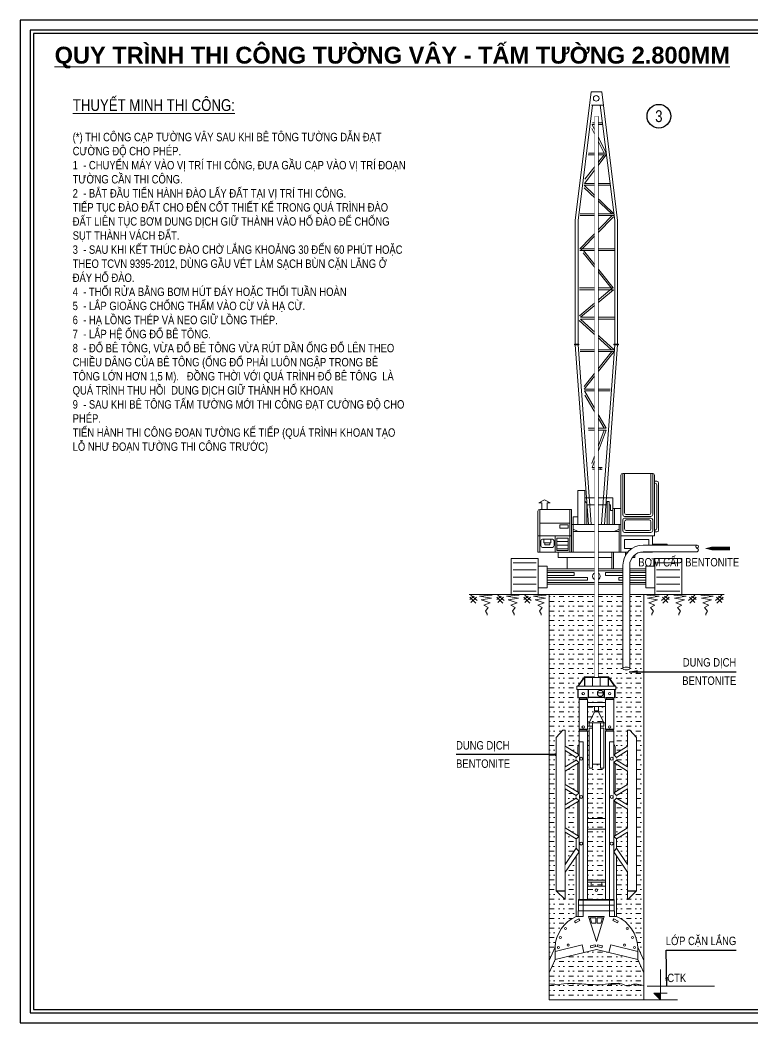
# Model space of a CAD drawing. Header units: millimetres. Extents: x -376071 to 28028791, y -269234 to 29325.
# Drawn here: x 184799 to 206510, y -216477 to -186777 of the extents above; entities that cross this region are included whole.
import ezdxf
from ezdxf.enums import TextEntityAlignment as Align

# ---------------------------------------------------------------- set-up
doc = ezdxf.new("R2010")
doc.units = ezdxf.units.MM
doc.header["$LTSCALE"] = 100
doc.set_wipeout_variables(frame=1)
doc.linetypes.add('CONTINOUS', pattern=[0])
doc.linetypes.add('HIDDEN', pattern=[0.375, 0.25, -0.125])
doc.layers.add('01. TEXT TIEU DE', color=7, linetype='Continuous')
doc.layers.add('03. HATCH 01', color=8, linetype='Continuous')
for name, color, linetype, lineweight in [('02. leader', 8, 'CONTINOUS', 5), ('02. Net dam', 7, 'CONTINOUS', 13), ('02. Net dut', 8, 'HIDDEN', 0), ('02. net manh', 8, 'CONTINOUS', 0)]:
    doc.layers.add(name, color=color, linetype=linetype, lineweight=lineweight)
doc.styles.add('Arial 0.8', font='arial_0.ttf', dxfattribs={"width": 0.8, "height": 250})
doc.styles.add('Arial 1.2', font='arial_0.ttf', dxfattribs={"width": 1.2, "height": 500})
doc.dimstyles.new('KT1', dxfattribs={"dimtxt": 250, "dimasz": 1000, "dimexe": 100, "dimexo": 100, "dimgap": 50, "dimtad": 1, "dimdec": 0, "dimzin": 2, "dimdsep": 46, "dimtxsty": 'Standard', "dimblk2": 'OBLIQUE', "dimcen": 0.09, "dimdle": 100, "dimclrt": 2, "dimadec": 0, "dimazin": 0, "dimtfac": 1, "dimtdec": 0, "dimtofl": 0, "dimtmove": 0, "dimatfit": 3, "dimfxl": 1, "dimtolj": 1, "dimtzin": 2, "dimarcsym": 0})

# ---------------------------------------------------------------- blocks, each defined once
blk = doc.blocks.new('Basic machine')
at = {"layer": '02. Net dam', "lineweight": 0, "ltscale": 10}
for p, q in [((-149, 14104), (-593, 10490)), ((-149, 14104), (149, 14104)), ((149, 14104), (593, 10490)), ((-593, 10490), (-593, 7025)), ((593, 10490), (593, 7025)), ((-224, 1969), (-593, 7005)), ((224, 1969), (593, 7005)), ((-1579, 3400), (-739, 3400)), ((-1629, 1646), (-1629, 3350)), ((-689, 1190), (-689, 3350)), ((322, 2917), (322, 1969)), ((322, 2917), (522, 2917)), ((522, 2917), (522, 1969)), ((-456, 2419), (-456, 2710)), ((-456, 2710), (322, 2710)), ((-456, 2419), (-456, 1969)), ((699, 2390), (1589, 2390)), ((699, 1190), (699, 2390)), ((1639, 1190), (1639, 2340)), ((-689, 1969), (699, 1969)), ((649, 2180), (522, 2180)), ((649, 1969), (649, 2180)), ((-1569, 1418), (-1985, 1418)), ((-1985, 1418), (-1985, 1272)), ((-1629, 1646), (-689, 1646)), ((-1569, 1646), (-1569, 1190)), ((-1985, 1272), (-1569, 1272)), ((-1569, 1190), (1639, 1190)), ((-1074, 1190), (-1074, 1040)), ((-818, 721), (-818, 1190)), ((1075, 1040), (1075, 1190)), ((-2395, 1010), (-1635, 1010)), ((-2395, 0), (-2395, 1010)), ((-1635, 0), (-1635, 1010)), ((-1074, 1040), (-818, 1040)), ((-429, 1040), (1075, 1040)), ((818, 721), (818, 1040)), ((1635, 0), (1635, 1010)), ((1635, 1010), (2395, 1010)), ((2395, 0), (2395, 1010)), ((-1635, 800), (-1385, 800)), ((-1385, 800), (-1385, 191)), ((-1385, 721), (1385, 721)), ((1385, 800), (1385, 191)), ((1635, 800), (1385, 800)), ((-1385, 290), (1385, 290)), ((-2395, 0), (-1635, 0)), ((-1385, 191), (-1635, 191)), ((1385, 191), (1635, 191)), ((1635, 0), (2395, 0))]:
    blk.add_line(p, q, dxfattribs=at)
for centre, start, end in [((-1579, 3350), 90, 180), ((-739, 3350), 0, 90), ((1589, 2340), 0, 90)]:
    blk.add_arc(centre, 50, start, end, dxfattribs=at)
at = {"layer": '02. net manh', "lineweight": 0, "ltscale": 10}
for p, q in [((-107, 13728), (-513, 10490)), ((-187, 13728), (142, 13728)), ((107, 13728), (513, 10490)), ((-158, 13231), (112, 13231)), ((-270, 12381), (117, 13181)), ((-216, 12381), (129, 13068)), ((-163, 13181), (117, 13181)), ((-270, 12381), (224, 12381)), ((-275, 12331), (335, 11531)), ((-275, 12331), (229, 12331)), ((-217, 12331), (323, 11652)), ((-493, 10681), (341, 11481)), ((-430, 10681), (348, 11410)), ((-387, 11481), (341, 11481)), ((-381, 11531), (335, 11531)), ((-513, 10490), (-513, 7025)), ((-499, 10681), (452, 10681)), ((-499, 10631), (452, 10631)), ((-476, 10596), (431, 9667)), ((-440, 10631), (467, 9702)), ((513, 10490), (513, 7025)), ((-513, 9702), (467, 9702)), ((-513, 9652), (467, 9652)), ((-473, 8602), (361, 9652)), ((-409, 8602), (369, 9581)), ((-478, 8602), (473, 8602)), ((-478, 8552), (473, 8552)), ((-478, 8552), (447, 7778)), ((-446, 8591), (479, 7817)), ((-504, 7778), (447, 7778)), ((-504, 7728), (447, 7728)), ((447, 7728), (-499, 6864)), ((481, 7691), (-425, 6864)), ((-616, 7005), (-616, 7025)), ((-616, 7025), (-490, 7025)), ((-616, 7005), (-490, 7005)), ((-144, 1975), (-513, 7005)), ((-499, 6864), (452, 6864)), ((-499, 6814), (452, 6814)), ((-494, 6814), (340, 5764)), ((-490, 7005), (-490, 7025)), ((-430, 6814), (347, 5835)), ((144, 1975), (513, 7005)), ((490, 7005), (490, 7025)), ((616, 7025), (490, 7025)), ((616, 7005), (490, 7005)), ((616, 7005), (616, 7025)), ((-387, 5764), (340, 5764)), ((-382, 5714), (335, 5714)), ((-275, 4664), (335, 5714)), ((-217, 4664), (323, 5593)), ((-275, 4664), (228, 4664)), ((-270, 4614), (116, 3564)), ((-270, 4614), (223, 4614)), ((-217, 4614), (128, 3677)), ((-1579, 2243), (-1579, 3400)), ((-1529, 2293), (-1529, 3400)), ((-789, 2293), (-789, 3400)), ((-739, 2243), (-739, 3400)), ((-163, 3564), (116, 3564)), ((-158, 3514), (111, 3514)), ((-1745, 3130), (-1745, 1810)), ((-1629, 3180), (-1695, 3180)), ((-1629, 3130), (-1645, 3130)), ((-1695, 3080), (-1695, 1860)), ((-356, 2608), (-356, 1969)), ((-356, 2608), (-306, 2608)), ((-306, 2608), (-306, 1969)), ((272, 2565), (322, 2617)), ((272, 2565), (272, 1969)), ((1298, 2573), (1458, 2656)), ((1386, 2573), (1298, 2573)), ((1386, 2390), (1386, 2573)), ((1618, 2573), (1458, 2656)), ((1529, 2390), (1529, 2573)), ((1529, 2573), (1618, 2573)), ((-689, 2419), (-456, 2419)), ((-506, 2419), (-506, 1969)), ((-456, 2364), (-399, 2364)), ((-399, 2364), (-399, 2518)), ((-399, 2518), (-356, 2518)), ((-306, 2518), (272, 2518)), ((749, 1190), (749, 2390)), ((1589, 1190), (1589, 2390)), ((-1579, 1796), (-1579, 2093)), ((-1529, 2193), (-789, 2193)), ((-1529, 2143), (-789, 2143)), ((-1529, 1846), (-1529, 2043)), ((-1479, 2243), (-839, 2243)), ((-1479, 2093), (-839, 2093)), ((-789, 1846), (-789, 2043)), ((-739, 1796), (-739, 2093)), ((-639, 1190), (-639, 1969)), ((649, 1190), (649, 1969)), ((1589, 2007), (749, 2007)), ((-1695, 1760), (-1629, 1760)), ((-1645, 1810), (-1629, 1810)), ((-1529, 1746), (-789, 1746)), ((-1479, 1796), (-839, 1796)), ((-498, 1766), (-639, 1836)), ((-639, 1766), (649, 1766)), ((508, 1766), (649, 1836)), ((1026, 1960), (794, 1960)), ((794, 1956), (794, 1862)), ((794, 1862), (1026, 1862)), ((1026, 1862), (1026, 1960)), ((-1469, 1546), (-789, 1546)), ((-1469, 1546), (-1469, 1290)), ((-789, 1290), (-789, 1546)), ((699, 1646), (1639, 1646)), ((793, 1588), (1113, 1588)), ((793, 1237), (793, 1588)), ((793, 1488), (1113, 1488)), ((1113, 1588), (1113, 1237)), ((1154, 1190), (1154, 1646)), ((1186, 1375), (1186, 1506)), ((1236, 1556), (1513, 1556)), ((1282, 1556), (1282, 1457)), ((1282, 1457), (1478, 1457)), ((1308, 1457), (1308, 1400)), ((1450, 1400), (1450, 1457)), ((1478, 1457), (1478, 1556)), ((1563, 1506), (1563, 1375)), ((-1469, 1290), (-789, 1290)), ((-479, 721), (-479, 1190)), ((-429, 721), (-429, 1190)), ((793, 1388), (1113, 1388)), ((793, 1288), (1113, 1288)), ((1113, 1237), (793, 1237)), ((1513, 1325), (1236, 1325)), ((1308, 1400), (1450, 1400)), ((-2336, 893), (-1689, 893)), ((2336, 893), (1689, 893)), ((-2336, 693), (-1689, 693)), ((-1385, 671), (1385, 671)), ((-1385, 622), (-254, 622)), ((-254, 622), (-254, 539)), ((628, 622), (1385, 622)), ((628, 539), (628, 622)), ((2336, 693), (1689, 693)), ((-2336, 493), (-1689, 493)), ((-2336, 293), (-1689, 293)), ((-254, 539), (-1385, 539)), ((-1385, 484), (-628, 484)), ((-628, 401), (-1385, 401)), ((-1385, 340), (1385, 340)), ((-628, 484), (-628, 401)), ((254, 484), (1385, 484)), ((254, 401), (254, 484)), ((1385, 401), (254, 401)), ((1385, 539), (628, 539)), ((2336, 493), (1689, 493)), ((2336, 293), (1689, 293)), ((-2336, 93), (-1689, 93)), ((2336, 93), (1689, 93))]:
    blk.add_line(p, q, dxfattribs=at)
for centre, radius in [((5, 13916), 78.5), ((0, 514), 107)]:
    blk.add_circle(centre, radius, dxfattribs=at)
for centre, start, end in [((-158, 3534), 320.9193, 50.9193), ((-1695, 3130), 90, 180), ((-1645, 3080), 90, 180), ((-1479, 2293), 180, 270), ((-839, 2293), 270, 0), ((-1529, 2243), 180, 270), ((-1529, 2093), 90, 180), ((-1479, 2043), 90, 180), ((-839, 2043), 0, 90), ((-789, 2243), 270, 0), ((-789, 2093), 0, 90), ((-1695, 1810), 180, 270), ((-1645, 1860), 180, 270), ((-1529, 1796), 180, 270), ((-1479, 1846), 180, 270), ((-839, 1846), 270, 0), ((-789, 1796), 270, 0), ((1236, 1506), 90, 180), ((1513, 1506), 0, 90), ((1236, 1375), 180, 270), ((1513, 1375), 270, 0)]:
    blk.add_arc(centre, 50, start, end, dxfattribs=at)
blk = doc.blocks.new('Ele. Tag')
at = {"layer": '02. Net dam', "lineweight": 0}
h = blk.add_hatch(color=256, dxfattribs=at)
h.dxf.hatch_style = 1
h.paths.add_polyline_path([(500, 200), (300, 200), (500, 0)])
for p, q in [((500, 0), (500, 900)), ((100, 400), (2100, 400)), ((0, 0), (1000, 0)), ((500, 200), (300, 200)), ((300, 200), (500, 0)), ((500, 200), (700, 200))]:
    blk.add_line(p, q, dxfattribs=at)
at = {"layer": '02. Net dam', "lineweight": 0, "style": 'Arial 0.8', "width": 0.8}
blk.add_attdef('CAODO', text='', height=250, dxfattribs=at).set_placement((700, 650), align=Align.MIDDLE_LEFT)
blk = doc.blocks.new('*U313')
at = {"layer": '02. net manh'}
for p, q in [((-198, 264), (-329, 166)), ((-132, 232), (-296, 75)), ((329, 296), (-37, 262)), ((-37, 262), (309, 199)), ((309, 199), (12, 158)), ((12, 158), (274, 61)), ((274, 61), (88, -8)), ((88, -8), (219, -70)), ((219, -70), (136, -180)), ((136, -180), (184, -256)), ((184, -256), (184, -297))]:
    blk.add_line(p, q, dxfattribs=at)
for points in [[(-107, 133), (-296, 297)], [(-148, 59), (-329, 232)]]:
    blk.add_lwpolyline(points, dxfattribs=at)
blk = doc.blocks.new('*U314')
at = {"color": 0, "linetype": 'ByBlock', "lineweight": -2, "transparency": 16777216}
for p in [(-1600, 0), (-800, 0), (0, 0)]:
    blk.add_blockref('*U313', p, dxfattribs=at)
blk = doc.blocks.new('*U311')
at = {"layer": '02. net manh'}
for p, q in [((-198, 264), (-329, 166)), ((-132, 232), (-296, 75)), ((329, 296), (-37, 262)), ((-37, 262), (309, 199)), ((309, 199), (12, 158)), ((12, 158), (274, 61)), ((274, 61), (88, -8)), ((88, -8), (219, -70)), ((219, -70), (136, -180)), ((136, -180), (184, -256)), ((184, -256), (184, -297))]:
    blk.add_line(p, q, dxfattribs=at)
for points in [[(-107, 133), (-296, 297)], [(-148, 59), (-329, 232)]]:
    blk.add_lwpolyline(points, dxfattribs=at)
blk = doc.blocks.new('*U312')
at = {"color": 0, "linetype": 'ByBlock', "lineweight": -2, "transparency": 16777216}
for p in [(-1600, 0), (-800, 0), (0, 0)]:
    blk.add_blockref('*U311', p, dxfattribs=at)
blk = doc.blocks.new('_OBLIQUE')
at = {"color": 0, "linetype": 'ByBlock'}
blk.add_line((-0.5, -0.5), (0.5, 0.5), dxfattribs=at)
blk = doc.blocks.new('*U272')
at = {"lineweight": 0}
for points in [[(0, -16877), (-576, -16877), (-576, -16972), (0, -16972), (576, -16972), (576, -16877)], [(1400, -25358), (1223, -24970), (0, -24670), (-1223, -24970), (-1400, -25358), (-1400, -24995), (-1223, -24607), (-1212, -24486), (-1183, -24354), (-1142, -24240), (-1089, -24132), (-1044, -24060), (-978, -23974), (-921, -23912), (-855, -23852), (-770, -23789), (-661, -23724), (-597, -23695), (-597, -21399), (-555, -21297), (-555, -18665), (-515, -18581), (-515, -23195), (515, -23195), (515, -18581), (555, -18665), (555, -21297), (597, -21399), (597, -23695), (666, -23727), (721, -23758), (779, -23795), (836, -23837), (919, -23911), (970, -23965), (1044, -24060), (1074, -24108), (1140, -24234), (1178, -24340), (1201, -24426), (1218, -24537), (1223, -24607), (1400, -24995)]]:
    blk.add_wipeout(points, dxfattribs=at).dxf.layer = '02. Net dam'
at = {"layer": '02. Net dam', "lineweight": 0}
for p, q in [((-1223, -24607), (-1400, -24995)), ((-1223, -24607), (-1223, -24970)), ((1223, -24607), (1223, -24970)), ((1223, -24607), (1400, -24995)), ((-1223, -24970), (0, -24670)), ((1223, -24970), (0, -24670)), ((-1223, -24970), (-1400, -25358)), ((-1400, -24995), (-1400, -25358)), ((1223, -24970), (1400, -25358)), ((1400, -24995), (1400, -25358))]:
    blk.add_line(p, q, dxfattribs=at)
blk.add_arc((-197, -24640), 1027, 112.9533, 178.1624, dxfattribs=at)
at = {"layer": '02. net manh', "lineweight": 0}
for p, q in [((-527, -23361), (0, -23361)), ((527, -23361), (0, -23361)), ((-597, -23695), (-391, -23695)), ((-539, -23528), (-539, -23695)), ((-539, -23528), (0, -23528)), ((-232, -23695), (0, -23695)), ((-232, -23695), (0, -24434)), ((-183, -23731), (-18, -23731)), ((-183, -23731), (-131, -23895)), ((-18, -23731), (-18, -23895)), ((539, -23528), (0, -23528)), ((232, -23695), (0, -23695)), ((232, -23695), (0, -24434)), ((18, -23731), (18, -23895)), ((183, -23731), (18, -23731)), ((183, -23731), (131, -23895)), ((539, -23528), (539, -23695)), ((-649, -23828), (-624, -23880)), ((-624, -23880), (-491, -23816)), ((-131, -23895), (-18, -23895)), ((131, -23895), (18, -23895)), ((517, -23763), (491, -23816)), ((624, -23880), (491, -23816)), ((649, -23828), (517, -23763)), ((649, -23828), (624, -23880)), ((-1223, -24734), (-424, -24538)), ((-424, -24538), (-370, -24761)), ((-177, -24565), (-34, -24530)), ((-177, -24565), (-163, -24622)), ((-163, -24622), (-20, -24587)), ((-34, -24530), (-20, -24587)), ((34, -24530), (20, -24587)), ((163, -24622), (20, -24587)), ((177, -24565), (34, -24530)), ((177, -24565), (163, -24622)), ((424, -24538), (370, -24761)), ((1223, -24734), (424, -24538))]:
    blk.add_line(p, q, dxfattribs=at)
blk.add_lwpolyline([(-649, -23828), (-517, -23763), (-491, -23816)], dxfattribs=at)
for centre, radius in [((0, -22915), 36.3), ((-915, -24049), 30.1), ((915, -24049), 30.1), ((-1069, -24316), 30.1), ((1069, -24316), 30.1), ((-1127, -24612), 30.1), ((-835, -24540), 30.1), ((835, -24540), 30.1), ((1127, -24612), 30.1)]:
    blk.add_circle(centre, radius, dxfattribs=at)
at = {"lineweight": 0}
for points in [[(-551, -16877), (-356, -16600), (356, -16600), (551, -16877)], [(-1178, -22947), (-930, -23189), (-924, -23189), (-924, -18178), (-991, -18178), (-1190, -18397), (-1190, -22947)], [(-515, -23195), (-515, -18196), (-268, -18196), (-268, -23195)], [(268, -23195), (268, -18196), (515, -18196), (515, -23195)]]:
    blk.add_wipeout(points, dxfattribs=at).dxf.layer = '02. Net dam'
blk.add_lwpolyline([(-50, 0), (50, 0), (50, -16600), (-50, -16600)], close=True, dxfattribs=at)
at = {"layer": '02. Net dam', "lineweight": 0}
for p, q in [((-555, -19162), (-555, -20012)), ((-555, -20292), (-555, -21297)), ((268, -20795), (-268, -20795)), ((268, -21112), (-268, -21112)), ((-597, -21674), (-597, -21399)), ((597, -21674), (597, -21399)), ((-597, -23695), (-597, -21901)), ((268, -22614), (-268, -22614)), ((268, -22675), (-268, -22675)), ((268, -22795), (-268, -22795))]:
    blk.add_line(p, q, dxfattribs=at)
blk.add_lwpolyline([(-1178, -22947), (-930, -23189), (-924, -23189), (-924, -18178), (-991, -18178), (-1190, -18397), (-1190, -22947)], close=True, dxfattribs=at)
blk.add_lwpolyline([(1223, -24607, 0.292464), (597, -23695), (597, -21399), (555, -21297), (555, -18665), (515, -18581)], format="xyb", dxfattribs=at)
at = {"layer": '02. net manh', "lineweight": 0}
for p, q in [((-356, -16612), (0, -16612)), ((356, -16612), (0, -16612)), ((-515, -18522), (-391, -18522)), ((-391, -18522), (-391, -23695)), ((-597, -18983), (-597, -19061)), ((597, -18983), (597, -19061)), ((-597, -20191), (-597, -20113)), ((597, -20191), (597, -20113)), ((-158, -22675), (-158, -22795)), ((158, -22675), (158, -22795)), ((-1184, -22935), (-930, -22935)), ((-1178, -22947), (-924, -22947)), ((-527, -23195), (0, -23195)), ((-527, -23195), (-527, -23528)), ((-527, -23207), (0, -23207)), ((527, -23195), (0, -23195)), ((527, -23207), (0, -23207)), ((527, -23195), (527, -23528))]:
    blk.add_line(p, q, dxfattribs=at)
blk.add_lwpolyline([(515, -18522), (391, -18522), (391, -23695), (597, -23695), (597, -23695)], dxfattribs=at)
for centre in [(-453, -19022), (453, -19022), (-453, -20152), (453, -20152), (-453, -21536), (453, -21536)]:
    blk.add_circle(centre, 43.9, dxfattribs=at)
at = {"lineweight": 0}
for points in [[(-515, -17255), (-515, -18158), (-268, -18158), (-268, -17255)], [(515, -17255), (515, -18158), (268, -18158), (268, -17255)]]:
    blk.add_wipeout(points, dxfattribs=at).dxf.layer = '02. Net dam'
for points in [[(-551, -16972), (-551, -17217), (-232, -17217), (-232, -16972)], [(232, -16972), (232, -17217), (551, -17217), (551, -16972)], [(121, -17960), (-121, -17960), (-121, -19180), (121, -19180)], [(1178, -22947), (930, -23189), (924, -23189), (924, -18178), (991, -18178), (1190, -18397), (1190, -22947)]]:
    blk.add_wipeout(points, dxfattribs=at).dxf.layer = '02. Net dam'
at = {"layer": '02. Net dam', "lineweight": 0}
for points in [[(-551, -16877), (-356, -16600), (356, -16600), (551, -16877)], [(0, -16877), (-576, -16877), (-576, -16972), (0, -16972), (576, -16972), (576, -16877)], [(1178, -22947), (930, -23189), (924, -23189), (924, -18178), (991, -18178), (1190, -18397), (1190, -22947)]]:
    blk.add_lwpolyline(points, close=True, dxfattribs=at)
at = {"layer": '02. net manh', "lineweight": 0}
for p, q in [((-356, -16621), (-536, -16877)), ((-356, -16600), (-356, -16877)), ((-344, -16612), (-344, -16877)), ((-115, -16612), (-115, -16877)), ((115, -16612), (115, -16877)), ((344, -16612), (344, -16877)), ((356, -16600), (356, -16877)), ((356, -16621), (536, -16877)), ((-539, -16972), (-539, -17217)), ((539, -16972), (539, -17217)), ((-268, -17960), (0, -17960)), ((268, -17960), (0, -17960)), ((1178, -22947), (924, -22947)), ((1184, -22935), (930, -22935))]:
    blk.add_line(p, q, dxfattribs=at)
for points in [[(-232, -17199), (0, -17199), (232, -17199)], [(-232, -17205), (0, -17205), (232, -17205)]]:
    blk.add_lwpolyline(points, dxfattribs=at)
for centre, radius in [((-391, -17095), 36.3), ((116, -17086), 86.5), ((391, -17095), 36.3)]:
    blk.add_circle(centre, radius, dxfattribs=at)
at = {"lineweight": 0}
for points, layer in [([(-217, -18119), (-121, -18119), (-121, -19300), (-217, -19300)], '02. Net dam'), ([(121, -19300), (217, -19300), (217, -18119), (121, -18119)], '02. Net dam'), ([(268, -17354), (-268, -17354), (-268, -17478), (268, -17478)], '02. net manh')]:
    blk.add_wipeout(points, dxfattribs=at).dxf.layer = layer
at = {"layer": '02. Net dam', "lineweight": 0}
for p, q in [((-232, -16972), (-232, -17217)), ((232, -16972), (232, -17217))]:
    blk.add_line(p, q, dxfattribs=at)
for points in [[(-551, -16972), (-551, -17217), (-232, -17217), (-232, -16972)], [(232, -16972), (232, -17217), (551, -17217), (551, -16972)], [(-515, -17255), (-515, -18158), (-268, -18158), (-268, -17255)], [(515, -17255), (515, -18158), (268, -18158), (268, -17255)], [(121, -17960), (-121, -17960), (-121, -19180), (121, -19180)], [(-515, -23195), (-515, -18196), (-268, -18196), (-268, -23195)], [(-217, -18119), (-121, -18119), (-121, -19300), (-217, -19300)], [(121, -19300), (217, -19300), (217, -18119), (121, -18119)], [(268, -23195), (268, -18196), (515, -18196), (515, -23195)]]:
    blk.add_lwpolyline(points, close=True, dxfattribs=at)
at = {"layer": '02. net manh', "lineweight": 0}
for p, q in [((-244, -16972), (-244, -17217)), ((244, -16972), (244, -17217)), ((-498, -18208), (-285, -18208)), ((498, -18208), (285, -18208))]:
    blk.add_line(p, q, dxfattribs=at)
for points in [[(-498, -17267), (-498, -17205), (-285, -17205), (-285, -17267)], [(498, -17267), (498, -17205), (285, -17205), (285, -17267)]]:
    blk.add_lwpolyline(points, close=True, dxfattribs=at)
for points in [[(-498, -18208), (-498, -18146), (-285, -18146), (-285, -18208)], [(498, -18208), (498, -18146), (285, -18146), (285, -18208)]]:
    blk.add_lwpolyline(points, dxfattribs=at)
for centre in [(-391, -18082), (391, -18082)]:
    blk.add_circle(centre, 36.3, dxfattribs=at)
at = {"lineweight": 0}
blk.add_wipeout([(-50, 0), (50, 0), (50, -16600), (-50, -16600)], dxfattribs=at)
blk.add_wipeout([(60, -17478), (-60, -17478), (-60, -17601), (60, -17601)], dxfattribs=at).dxf.layer = '02. net manh'
at = {"layer": '02. net manh', "lineweight": 0}
for points in [[(268, -17354), (-268, -17354), (-268, -17478), (268, -17478)], [(60, -17478), (-60, -17478), (-60, -17601), (60, -17601)]]:
    blk.add_lwpolyline(points, close=True, dxfattribs=at)
blk.add_lwpolyline([(-121, -18057), (-217, -18057), (-217, -17960), (-60, -17634), (0, -17634), (60, -17634), (217, -17960), (217, -18057), (121, -18057)], dxfattribs=at)
at = {"lineweight": 0}
for points in [[(-924, -18782), (-597, -18983), (-597, -19061), (-924, -19262), (-924, -19389), (-515, -19138), (-515, -18906), (-924, -18655)], [(924, -18782), (597, -18983), (597, -19061), (924, -19262), (924, -19389), (515, -19138), (515, -18906), (924, -18655)], [(-924, -20392), (-597, -20191), (-597, -20113), (-924, -19912), (-924, -19785), (-515, -20036), (-515, -20268), (-924, -20519)], [(924, -20392), (597, -20191), (597, -20113), (924, -19912), (924, -19785), (515, -20036), (515, -20268), (924, -20519)], [(-924, -21198), (-597, -21399), (-515, -21322), (-924, -21071)], [(924, -21198), (597, -21399), (515, -21322), (924, -21071)], [(-924, -22383), (-515, -21779), (-597, -21674), (-924, -22156)], [(924, -22383), (515, -21779), (597, -21674), (924, -22156)]]:
    blk.add_wipeout(points, dxfattribs=at).dxf.layer = '02. net manh'
at = {"layer": '02. Net dam', "lineweight": 0}
blk.add_lwpolyline([(-515, -18581), (-555, -18665), (-555, -18882)], dxfattribs=at)
at = {"layer": '02. net manh', "lineweight": 0}
for points in [[(-924, -18782), (-597, -18983), (-515, -18906), (-924, -18655)], [(924, -18782), (597, -18983), (515, -18906), (924, -18655)], [(-924, -19389), (-515, -19138), (-597, -19061), (-924, -19262)], [(924, -19389), (515, -19138), (597, -19061), (924, -19262)], [(-924, -19912), (-597, -20113), (-515, -20036), (-924, -19785)], [(924, -19912), (597, -20113), (515, -20036), (924, -19785)], [(-924, -20392), (-597, -20191), (-515, -20268), (-924, -20519)], [(924, -20392), (597, -20191), (515, -20268), (924, -20519)], [(-924, -21198), (-597, -21399), (-515, -21322), (-924, -21071)], [(924, -21198), (597, -21399), (515, -21322), (924, -21071)], [(-924, -22383), (-515, -21779), (-597, -21674), (-924, -22156)], [(924, -22383), (515, -21779), (597, -21674), (924, -22156)]]:
    blk.add_lwpolyline(points, dxfattribs=at)
blk = doc.blocks.new('*U274')
at = {"lineweight": 0}
blk.add_wipeout([(100, -1528), (100, 0), (109, 60), (123, 93), (139, 118), (159, 141), (180, 160), (215, 181), (239, 191), (270, 198), (300, 200), (1100, 200), (1110, 210), (1118, 222), (1119, 228), (1116, 235), (1110, 242), (1102, 248), (1092, 255), (1086, 261), (1080, 268), (1079, 277), (1081, 286), (1086, 292), (1092, 297), (1099, 300), (1100, 300), (300, 300), (267, 298), (242, 294), (219, 289), (196, 282), (169, 270), (146, 257), (129, 247), (111, 233), (88, 212), (72, 195), (60, 180), (52, 168), (40, 149), (26, 122), (17, 100), (6, 62), (2, 38), (1, 20), (0, 0), (0, -1528), (4, -1536), (9, -1539), (15, -1542), (24, -1545), (34, -1547), (43, -1548), (54, -1548), (63, -1547), (70, -1546), (78, -1545), (85, -1542), (93, -1538), (99, -1532)], dxfattribs=at)
at = {"layer": '02. Net dam', "lineweight": 0}
for p, q in [((1100, 300), (300, 300)), ((1100, 200), (300, 200)), ((0, -1528), (0, 0)), ((100, -1528), (100, 0))]:
    blk.add_line(p, q, dxfattribs=at)
for radius in [300, 200]:
    blk.add_arc((300, 0), radius, 90, 180, dxfattribs=at)
blk.add_ellipse((50, -1528), major_axis=(-50, 0), ratio=0.4, dxfattribs=at)
blk.add_spline([(1100, 200), (1119, 229), (1100, 250), (1079, 276), (1100, 300), (1119, 275), (1100, 250)], degree=3, dxfattribs=at)
blk = doc.blocks.new('Khung A3 COR3')
at = {"ltscale": 2000}
for points in [[(420, 0), (420, 297), (0, 297), (0, 0)], [(417, 3), (417, 294), (3, 294), (3, 3)], [(365, 4), (365, 293), (4, 293), (4, 4)]]:
    blk.add_lwpolyline(points, close=True, dxfattribs=at)
at = {"style": 'Arial 0.8', "width": 0.8}
blk.add_attdef('TENBANVE_001', (387.9, 33.5), '', height=2.5, dxfattribs=at)
blk.add_attdef('SOHIEU', text='', height=2.5, dxfattribs=at).set_placement((391, 7.25), align=Align.MIDDLE_CENTER)
blk = doc.blocks.new('Tagnumber')
blk.add_wipeout([(0, 25), (1.4, 25), (2.1, 24.9), (2.6, 24.9), (3.4, 24.8), (4.1, 24.7), (4.7, 24.6), (5.3, 24.4), (5.7, 24.4), (6.3, 24.2), (6.9, 24), (7.7, 23.8), (8.5, 23.5), (9, 23.3), (9.9, 22.9), (10.7, 22.6), (11.5, 22.2), (12, 21.9), (12.6, 21.6), (13.1, 21.3), (13.5, 21), (13.9, 20.8), (14.4, 20.4), (14.9, 20.1), (15.4, 19.7), (15.9, 19.3), (16.6, 18.7), (17.3, 18.1), (17.9, 17.5), (18.4, 17), (18.9, 16.3), (19.5, 15.7), (19.8, 15.3), (20.1, 14.9), (20.3, 14.6), (20.8, 13.8), (21.1, 13.3), (21.4, 12.9), (21.9, 12.1), (22.1, 11.8), (22.5, 10.9), (22.8, 10.2), (23, 9.8), (23.3, 9.1), (23.5, 8.5), (23.7, 7.9), (23.9, 7.5), (24, 6.9), (24.2, 6.1), (24.4, 5.6), (24.5, 4.9), (24.6, 4.3), (24.7, 3.6), (24.8, 2.9), (24.9, 2.2), (24.9, 1.7), (25, 1), (25, 0.4), (25, -0.4), (25, -1.1), (24.9, -2), (24.9, -2.6), (24.8, -3.4), (24.6, -4.2), (24.5, -5.1), (24.3, -6.1), (24.1, -6.8), (23.8, -7.6), (23.5, -8.4), (23.1, -9.5), (22.8, -10.2), (22.5, -10.9), (22.1, -11.7), (21.8, -12.2), (21.4, -13), (21.1, -13.5), (20.6, -14.2), (20.2, -14.7), (19.8, -15.2), (19.4, -15.8), (18.9, -16.3), (18.5, -16.8), (17.9, -17.5), (17.4, -18), (16.8, -18.6), (16.3, -19), (15.5, -19.7), (14.9, -20.1), (14.3, -20.5), (13.6, -21), (13, -21.3), (12.1, -21.9), (11.6, -22.2), (11, -22.5), (10.5, -22.7), (10, -22.9), (9, -23.3), (8.3, -23.6), (7.6, -23.8), (7, -24), (6.4, -24.2), (5.3, -24.4), (4.3, -24.6), (3.3, -24.8), (2.6, -24.9), (1.8, -24.9), (1, -25), (0.3, -25), (-0.7, -25), (-1.6, -24.9), (-2.5, -24.9), (-3.6, -24.7), (-4.6, -24.6), (-5.6, -24.4), (-6.4, -24.2), (-7.5, -23.8), (-8.3, -23.6), (-9.1, -23.3), (-9.9, -23), (-10.5, -22.7), (-11.2, -22.4), (-11.9, -22), (-12.6, -21.6), (-13.4, -21.1), (-14, -20.7), (-14.7, -20.2), (-15.3, -19.8), (-15.8, -19.4), (-16.5, -18.8), (-17, -18.3), (-17.6, -17.8), (-18, -17.3), (-18.4, -16.9), (-19, -16.2), (-19.6, -15.5), (-20.2, -14.7), (-20.7, -13.9), (-21.2, -13.2), (-21.7, -12.3), (-22.1, -11.7), (-22.5, -10.8), (-22.8, -10.3), (-23.1, -9.5), (-23.5, -8.6), (-23.8, -7.6), (-24, -6.9), (-24.4, -5.6), (-24.5, -4.8), (-24.6, -4.3), (-24.8, -3.3), (-24.8, -2.8), (-24.9, -2.2), (-24.9, -1.7), (-25, -1.1), (-25, 0), (-25, 0.8), (-25, 1.5), (-24.9, 2.3), (-24.8, 3.1), (-24.7, 3.9), (-24.5, 4.7), (-24.3, 5.8), (-24.1, 6.8), (-23.7, 7.9), (-23.4, 8.7), (-23.1, 9.6), (-22.8, 10.2), (-22.5, 10.9), (-22.3, 11.3), (-21.9, 12), (-21.7, 12.5), (-21.2, 13.2), (-20.7, 14.1), (-20.2, 14.7), (-19.7, 15.4), (-19.1, 16.2), (-18.7, 16.6), (-18.2, 17.2), (-17.9, 17.5), (-17.5, 17.9), (-17.1, 18.2), (-16.7, 18.6), (-15.7, 19.4), (-15.1, 20), (-14.5, 20.4), (-13.9, 20.8), (-13.3, 21.2), (-12.5, 21.7), (-11.6, 22.1), (-10.7, 22.6), (-9.8, 23), (-8.7, 23.4), (-7.6, 23.8), (-6.1, 24.2), (-4.8, 24.5), (-3.9, 24.7), (-2.9, 24.8), (-1.3, 25), (-0.6, 25)])
blk.add_circle((0, 0), 25)
blk = doc.blocks.new('Tag number')
blk.add_blockref('Tagnumber', (0, 0))
at = {"style": 'Arial 0.8', "width": 0.8}
blk.add_attdef('TAGNUMBER', text='', height=25, dxfattribs=at).set_placement((0, 0), align=Align.MIDDLE_CENTER)

msp = doc.modelspace()

# ---------------------------------------------------------------- hatches: boundary and pattern name
at = {"layer": '03. HATCH 01', "lineweight": 0}
h = msp.add_hatch(dxfattribs=at)
h.set_pattern_fill('MUDST', color=256, scale=22.4)
h.set_pattern_definition([(0, (-53557.38, 40232.2), (284.48, 142.24), [142.24, -142.24, 0, -142.24, 0, -142.24])])
h.paths.add_polyline_path([(200472.8, -203792.8), (200472.8, -215792.8), (201572.4, -215792.8), (201572.4, -215792.8), (202173.3, -215792.8), (202173.3, -215792.8), (203272.8, -215792.8), (203272.8, -203792.8)])
h = msp.add_hatch(dxfattribs=at)
h.set_pattern_fill('AR-SAND', color=256, scale=2)
h.set_pattern_definition([(37.5, (-66571.186, 43232.2), (-3.200063, 97.882647), [0, -77.216, 0, -86.36, 0, -82.55]), (7.5, (-66571.19, 43232.2), (89.904657, 143.36502), [0, -41.656, 0, -69.596, 0, -26.67]), (327.5, (-66633.67, 43232.2), (158.198474, 0.287437), [0, -25.4, 0, -91.44, 0, -119.38]), (317.5, (-66633.67, 43232.2), (152.71129, 44.585865), [0, -12.7, 0, -59.944, 0, -68.58])])
edge = h.paths.add_edge_path()
edge.add_spline(control_points=[(203272.8, -215366.6), (203272.8, -215508.7), (203272.8, -215650.8), (203272.8, -215792.8), (202906.2, -215792.8), (200839.5, -215792.8), (200472.8, -215792.8), (200472.8, -215634), (200472.8, -215475.1), (200472.8, -215316.2), (200570.1, -215329.3), (200705.5, -215331), (200702.4, -215372.1), (200888.6, -215291.1), (201509.5, -215325.2), (201993, -215361.4), (202596.5, -215266.8), (202695.7, -215384.1), (202908.7, -215393.8), (202927.5, -215310.2), (203148.5, -215337.1), (203272.8, -215366.6)], knot_values=[0, 0, 0, 0, 1, 1, 1, 2, 2, 2, 3, 3, 3, 688.1341699, 1445.8302995, 2220.8784862, 2758.1129994, 3309.2466711, 3669.0200095, 4579.771417, 5502.6347858, 5979.0831089, 6171.3004816, 6171.3004816, 6171.3004816, 6171.3004816], weights=[1, 1, 1, 1, 1, 1, 1, 1, 1, 1, 1, 1, 1, 1, 1, 1, 1, 1, 1, 1, 1, 1], degree=3, periodic=0)

# ---------------------------------------------------------------- linework, layer by layer
at = {"lineweight": 0, "elevation": -528.7}
msp.add_lwpolyline([(200472.8, -203792.8), (200472.8, -215792.8), (201572.4, -215792.8), (201572.4, -215792.8), (202173.3, -215792.8), (202173.3, -215792.8), (203272.8, -215792.8), (203272.8, -203792.8)], close=True, dxfattribs=at)
at = {"layer": '02. Net dam'}
msp.add_line((198105.6, -203792.9, -528.7), (205657.3, -203792.8, -528.7), dxfattribs=at)
msp.add_open_spline([(203272.8, -215366.6, -528.7), (203272.8, -215508.7, -528.7), (203272.8, -215650.8, -528.7), (203272.8, -215792.8, -528.7), (202906.2, -215792.8, -528.7), (200839.5, -215792.8, -528.7), (200472.8, -215792.8, -528.7), (200472.8, -215634, -528.7), (200472.8, -215475.1, -528.7), (200472.8, -215316.2, -528.7), (200570.1, -215329.3, -528.7), (200705.5, -215331, -528.7), (200702.4, -215372.1, -528.7), (200888.6, -215291.1, -528.7), (201509.5, -215325.2, -528.7), (201993, -215361.4, -528.7), (202596.5, -215266.8, -528.7), (202695.7, -215384.1, -528.7), (202908.7, -215393.8, -528.7), (202927.5, -215310.2, -528.7), (203148.5, -215337.1, -528.7), (203272.8, -215366.6, -528.7)], degree=3, knots=[0, 0, 0, 0, 1, 1, 1, 2, 2, 2, 3, 3, 3, 688.1341699, 1445.8302995, 2220.8784862, 2758.1129994, 3309.2466711, 3669.0200095, 4579.771417, 5502.6347858, 5979.0831089, 6171.3004816, 6171.3004816, 6171.3004816, 6171.3004816], dxfattribs=at)
at = {"layer": '02. Net dut', "lineweight": 0, "ltscale": 10, "elevation": -528.7}
msp.add_lwpolyline([(200472.8, -203792.8), (203272.8, -203792.8), (203272.8, -215792.8), (200472.8, -215792.8)], close=True, dxfattribs=at)

# ---------------------------------------------------------------- block references
at = {"ltscale": 100, "xscale": -1.056, "yscale": 1.056000001966953, "zscale": 1.056}
msp.add_blockref('Basic machine', (201872.8, -203792.9, -528.7), dxfattribs=at)
at = {"lineweight": 0}
msp.add_blockref('*U314', (200050.8, -204101.5, -1057.4), dxfattribs=at)
at = {"lineweight": 0, "xscale": -1}
msp.add_blockref('*U312', (203694.9, -204101.5, -1057.4), dxfattribs=at)
at = {"layer": '02. Net dam', "lineweight": 0}
msp.add_blockref('Ele. Tag', (203272.8, -215792.8, -528.7), dxfattribs=at).add_auto_attribs({'CAODO': 'CTK'})

# ---------------------------------------------------------------- texts
at = {"lineweight": 0, "attachment_point": 1, "style": 'Arial 0.8'}
for s, insert, char_height, width in [('{\\LTHUYẾT MINH THI CÔNG:}', (186362.6, -189120.3), 350, 7060.366), ('(*) THI CÔNG CẠP TƯỜNG VÂY SAU KHI BÊ TÔNG TƯỜNG DẪN ĐẠT CƯỜNG ĐỘ CHO PHÉP.\\P1  - CHUYỂN MÁY VÀO VỊ TRÍ THI CÔNG, ĐƯA GẦU CẠP VÀO VỊ TRÍ ĐOẠN TƯỜNG CẦN THI CÔNG.\\P2  - BẮT ĐẦU TIẾN HÀNH ĐÀO LẤY ĐẤT TẠI VỊ TRÍ THI CÔNG. \\PTIẾP TỤC ĐÀO ĐẤT CHO ĐẾN CỐT THIẾT KẾ TRONG QUÁ TRÌNH ĐÀO ĐẤT LIÊN TỤC BƠM DUNG DỊCH GIỮ THÀNH VÀO HỐ ĐÀO ĐỂ CHỐNG SỤT THÀNH VÁCH ĐẤT.\\P3  - SAU KHI KẾT THÚC ĐÀO CHỜ LẮNG KHOẢNG 30 ĐẾN 60 PHÚT HOẶC THEO TCVN 9395-2012, DÙNG GẦU VÉT LÀM SẠCH BÙN CẶN LẮNG Ở ĐÁY HỐ ĐÀO.\\P4  - THỔI RỬA BẰNG BƠM HÚT ĐÁY HOẶC THỔI TUẦN HOÀN\\P5  - LẮP GIOĂNG CHỐNG THẤM VÀO CỪ VÀ HẠ CỪ.\\P6  - HẠ LỒNG THÉP VÀ NEO GIỮ LỒNG THÉP.\\P7  - LẮP HỆ ỐNG ĐỔ BÊ TÔNG.\\P8  - ĐỔ BÊ TÔNG, VỪA ĐỔ BÊ TÔNG VỪA RÚT DẦN ỐNG ĐỔ LÊN THEO CHIỀU DÂNG CỦA BÊ TÔNG (ỐNG ĐỔ PHẢI LUÔN NGẬP TRONG BÊ TÔNG LỚN HƠN 1,5 M).   ĐỒNG THỜI VỚI QUÁ TRÌNH ĐỔ BÊ TÔNG  LÀ QUÁ TRÌNH THU HỒI  DUNG DỊCH GIỮ THÀNH HỐ KHOAN\\P9  - SAU KHI BÊ TÔNG TẤM TƯỜNG MỚI THI CÔNG ĐẠT CƯỜNG ĐỘ CHO PHÉP.\\PTIẾN HÀNH THI CÔNG ĐOẠN TƯỜNG KẾ TIẾP (QUÁ TRÌNH KHOAN TẠO LỖ NHƯ ĐOẠN TƯỜNG THI CÔNG TRƯỚC)', (186357.9, -190115.9), 250, 9851.524)]:
    msp.add_mtext(s, dxfattribs=dict(at, insert=insert, char_height=char_height, width=width))
at = {"lineweight": 0, "char_height": 250, "style": 'Arial 0.8'}
for s, insert, attachment_point in [('DUNG DỊCH', (206014.8, -205674.2, -1057.4), 3), ('BENTONITE', (206014.8, -206215, -1057.4), 3), ('DUNG DỊCH', (197715.3, -208131.2, -1057.4), 1), ('BENTONITE', (197715.3, -208672, -1057.4), 1), ('LỚP CẶN LẮNG', (206014.8, -213922, -1057.4), 3)]:
    msp.add_mtext(s, dxfattribs=dict(at, insert=insert, attachment_point=attachment_point))
at = {"layer": '01. TEXT TIEU DE', "lineweight": 0, "insert": (185823.1, -187566.9), "char_height": 500, "width": 34668.519, "attachment_point": 1, "style": 'Arial 1.2'}
msp.add_mtext('{\\fArial|b1|i0|c0|p34;\\LQUY TRÌNH THI CÔNG TƯỜNG VÂY - TẤM TƯỜNG 2.800MM}', dxfattribs=at)

# ---------------------------------------------------------------- leaders
at = {"layer": '02. leader'}
for points in [[(202843.7, -206074.4, -528.7), (203940.6, -206074.4, -528.7), (206011.4, -206074.4, -528.7)], [(200886.3, -208531.4, -528.7), (199789.5, -208531.4, -528.7), (197718.7, -208531.4, -528.7)], [(203955.1, -215380.2, -528.7), (203940.6, -214322.2, -528.7), (206011.4, -214322.2, -528.7)]]:
    msp.add_leader(points, dimstyle='KT1', override={"dimasz": 250, "dimfxl": 0.18, "dimarcsym": 1}, dxfattribs=at)

# ---------------------------------------------------------------- next in the draw order: block references
at = {"layer": '02. Net dam', "lineweight": 0}
msp.add_blockref('*U272', (201872.8, -189630.5, -528.7), dxfattribs=at)

# ---------------------------------------------------------------- next in the draw order: block references
at = {"layer": '02. Net dam', "lineweight": 0, "xscale": 2, "yscale": 2, "zscale": 2}
msp.add_blockref('*U274', (202659.2, -202924, -540.3), dxfattribs=at)

# ---------------------------------------------------------------- next in the draw order: linework, layer by layer
at = {"layer": '02. Net dam', "lineweight": 0, "elevation": -528.7}
msp.add_lwpolyline([(205833.5, -202426.3, 100, 100, 0), (205583.5, -202426.3, 250, 0, 0), (205083.5, -202426.3, 0, 0, 0)], format="xyseb", dxfattribs=at)

# ---------------------------------------------------------------- next in the draw order: block references
at = {"xscale": 100, "yscale": 100, "zscale": 100}
msp.add_blockref('Khung A3 COR3', (184799, -216477.2, -881.1), dxfattribs=at)

# ---------------------------------------------------------------- next in the draw order: texts
at = {"lineweight": 0, "insert": (206101.6, -202708, -2114.7), "char_height": 250, "attachment_point": 3, "style": 'Arial 0.8'}
msp.add_mtext('BƠM CẤP BENTONITE', dxfattribs=at)

# ---------------------------------------------------------------- next in the draw order: block references
at = {"xscale": 14, "yscale": 14, "zscale": 14}
msp.add_blockref('Tag number', (203722.4, -189623.9, -881.1), dxfattribs=at).add_auto_attribs({'TAGNUMBER': '3'})

doc.saveas('drawing.dxf')
